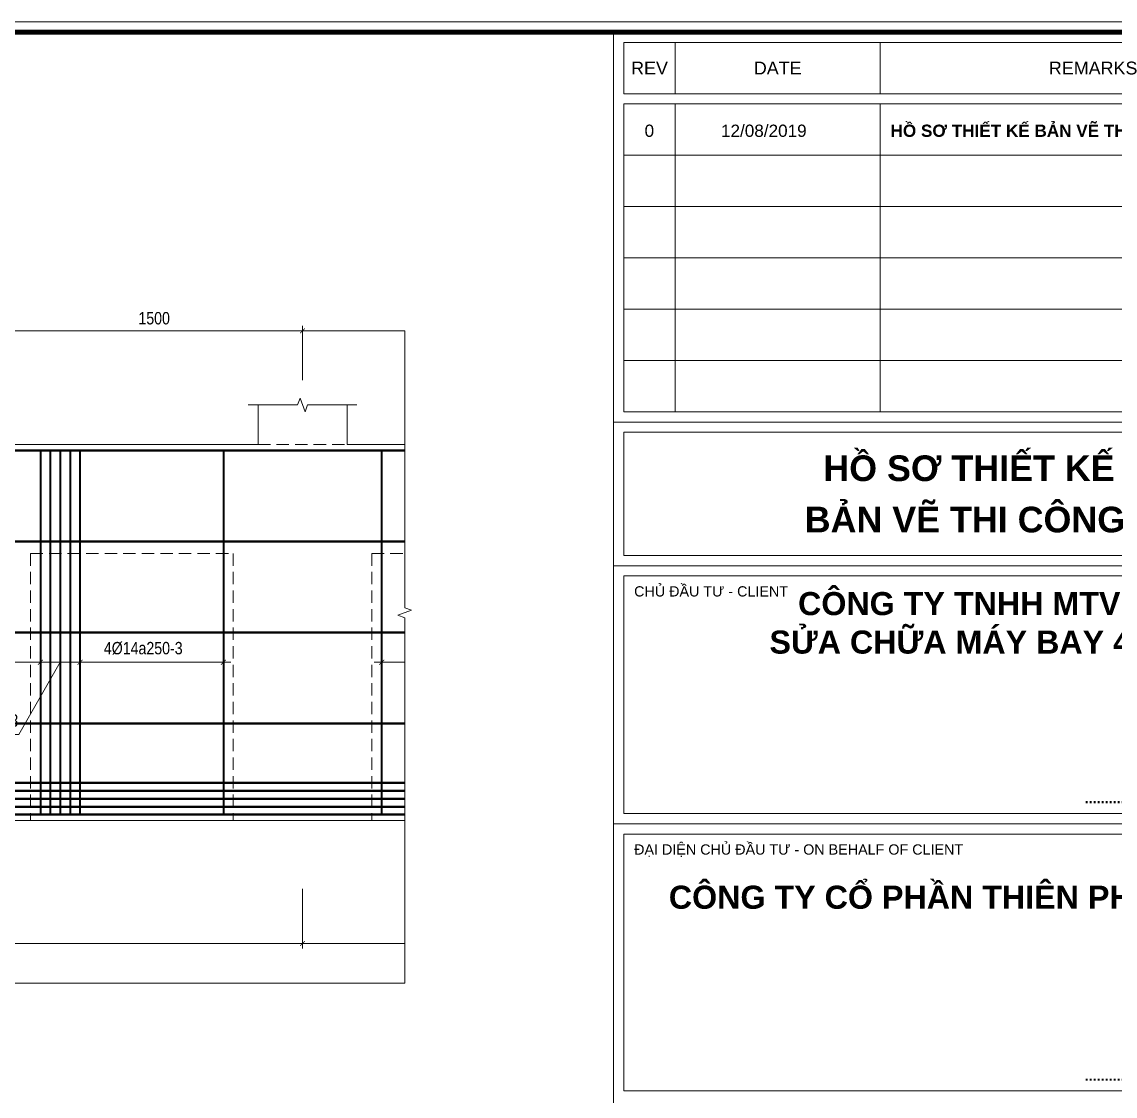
# Model space of a CAD drawing. Header units: millimetres. Extents: x 3014920 to 3563667, y -1638653 to -1356471.
# Drawn here: x 3098826 to 3104352, y -1591744 to -1586316 of the extents above; entities that cross this region are included whole.
import ezdxf
from ezdxf.enums import TextEntityAlignment as Align
from ezdxf.xclip import XClip

# ---------------------------------------------------------------- set-up
doc = ezdxf.new("R2010")
doc.units = ezdxf.units.MM
doc.header["$MEASUREMENT"] = 0
doc.header["$XCLIPFRAME"] = 0
doc.header["$PDMODE"] = 2
doc.linetypes.add('HIDDEN', pattern=[0.375, 0.25, -0.125])
doc.layers.get('0').update_dxf_attribs({"lineweight": 9})
doc.layers.get('Defpoints').update_dxf_attribs({"color": 10, "lineweight": 0})
for name, color, linetype, lineweight in [('CDAI', 21, 'Continuous', 40), ('CTHEP', 50, 'Continuous', 50), ('DBAO', 90, 'Continuous', 13), ('DGIONG', 130, 'Continuous', 13), ('KTH', 154, 'Continuous', 9), ('Net khuat', 8, 'HIDDEN', 13)]:
    doc.layers.add(name, color=color, linetype=linetype, lineweight=lineweight)
doc.layers.add('CHG_XX_Khung ten$0$TKTC', color=1, linetype='Continuous')
doc.styles.add('CHG_XX_Khung ten$0$A1 BORDER$0$ARIAL', font='arial.ttf')
doc.styles.add('CHG_XX_Khung ten$0$A1 BORDER$0$Title Block DD$0$ARIAL', font='arial.ttf')
doc.styles.add('CHG_XX_Khung ten$0$A1 BORDER$0$Title Block DD$0$Arial - Bold', font='arialbd.ttf', dxfattribs={"height": 2.5})
doc.styles.add('CHG_XX_Khung ten$0$arial', font='arial.ttf')
doc.styles.add('CHG_XX_Khung ten$0$Arial - Bold', font='arialbd.ttf')
doc.styles.add('CHG_XX_Khung ten$0$ArialB', font='arialbd.ttf')
doc.styles.add('TTP-HelCon', font='VHELVCN_0.TTF')
doc.dimstyles.new('TTP-25', dxfattribs={"dimscale": 25, "dimtxt": 2.5, "dimasz": 1, "dimexe": 1, "dimexo": 1, "dimgap": 0.09, "dimtad": 0, "dimdec": 4, "dimrnd": 1, "dimzin": 9, "dimdsep": 46, "dimtxsty": 'TTP-HelCon', "dimblk": 'ARCHTICK', "dimcen": 0.09, "dimdle": 1.5, "dimclrd": 256, "dimclre": 256, "dimclrt": 7, "dimadec": 0, "dimazin": 0, "dimtfac": 1, "dimtdec": 4, "dimtmove": 0, "dimatfit": 3, "dimldrblk": 'ARCHTICK', "dimfxl": 1, "dimtvp": 1, "dimtolj": 1, "dimtzin": 0, "dimarcsym": 0})

# ---------------------------------------------------------------- blocks, each defined once
blk = doc.blocks.new('_ArchTick')
at = {"color": 0, "linetype": 'ByBlock', "const_width": 0.15}
blk.add_lwpolyline([(-0.5, -0.5), (0.5, 0.5)], dxfattribs=at)
blk = doc.blocks.new('*D2516')
at = {"layer": 'Defpoints', "color": 0, "transparency": 16777216}
for p in [(0, -124.5), (9500, -124.5), (0, -625.5)]:
    blk.add_point(p, dxfattribs=at)
at = {"layer": 'KTH', "lineweight": -2, "transparency": 16777216}
for p, q in [((0, -149.5), (0, -650.5)), ((9500, -149.5), (9500, -650.5)), ((9537.5, -625.5), (-37.5, -625.5))]:
    blk.add_line(p, q, dxfattribs=at)
at = {"layer": 'KTH', "lineweight": -2, "transparency": 16777216, "xscale": 25, "yscale": 25, "zscale": 25, "rotation": 180}
blk.add_blockref('_ArchTick', (0, -625.5), dxfattribs=at)
at = {"layer": 'KTH', "lineweight": -2, "transparency": 16777216, "xscale": 25, "yscale": 25, "zscale": 25}
blk.add_blockref('_ArchTick', (9500, -625.5), dxfattribs=at)
at = {"layer": 'KTH', "color": 7, "transparency": 16777216, "insert": (4750, -561.6), "char_height": 62.5, "attachment_point": 5, "style": 'TTP-HelCon'}
blk.add_mtext('\\A1;9500', dxfattribs=at)
blk = doc.blocks.new('*D2509')
at = {"layer": 'Defpoints', "color": 0, "transparency": 16777216}
for p in [(7600, 1493.1), (6875, 1468.1), (6875, 995.9)]:
    blk.add_point(p, dxfattribs=at)
at = {"layer": 'KTH', "lineweight": -2, "transparency": 16777216}
for p, q in [((6875, 1443.1), (6875, 970.9)), ((7600, 1468.1), (7600, 970.9)), ((7637.5, 995.9), (6837.5, 995.9))]:
    blk.add_line(p, q, dxfattribs=at)
at = {"layer": 'KTH', "lineweight": -2, "transparency": 16777216, "xscale": 25, "yscale": 25, "zscale": 25, "rotation": 180}
blk.add_blockref('_ArchTick', (6875, 995.9), dxfattribs=at)
at = {"layer": 'KTH', "lineweight": -2, "transparency": 16777216, "xscale": 25, "yscale": 25, "zscale": 25}
blk.add_blockref('_ArchTick', (7600, 995.9), dxfattribs=at)
at = {"layer": 'KTH', "color": 7, "transparency": 16777216, "insert": (7194.8, 1065.9), "char_height": 62.5, "attachment_point": 5, "style": 'TTP-HelCon'}
blk.add_mtext('\\A1;4Þ14a250-3', dxfattribs=at)
blk = doc.blocks.new('*D2510')
at = {"layer": 'Defpoints', "color": 0, "transparency": 16777216}
for p in [(8000, 2670), (6500, 2395.9), (8000, 2395.9)]:
    blk.add_point(p, dxfattribs=at)
at = {"layer": 'KTH', "lineweight": -2, "transparency": 16777216}
for p, q in [((6462.5, 2670), (8037.5, 2670)), ((6500, 2420.9), (6500, 2695)), ((8000, 2420.9), (8000, 2695))]:
    blk.add_line(p, q, dxfattribs=at)
at = {"layer": 'KTH', "lineweight": -2, "transparency": 16777216, "xscale": 25, "yscale": 25, "zscale": 25, "rotation": 180}
blk.add_blockref('_ArchTick', (6500, 2670), dxfattribs=at)
at = {"layer": 'KTH', "lineweight": -2, "transparency": 16777216, "xscale": 25, "yscale": 25, "zscale": 25}
blk.add_blockref('_ArchTick', (8000, 2670), dxfattribs=at)
at = {"layer": 'KTH', "color": 7, "transparency": 16777216, "insert": (7250, 2733.8), "char_height": 62.5, "attachment_point": 5, "style": 'TTP-HelCon'}
blk.add_mtext('\\A1;1500', dxfattribs=at)
blk = doc.blocks.new('*D2491')
at = {"layer": 'Defpoints', "color": 0, "transparency": 16777216}
for p in [(6675, 1493.1), (6875, 1493.1), (6675, 995.9)]:
    blk.add_point(p, dxfattribs=at)
at = {"layer": 'KTH', "lineweight": -2, "transparency": 16777216}
for p, q in [((6675, 1468.1), (6675, 970.9)), ((6875, 1468.1), (6875, 970.9)), ((6775, 995.9), (6566.4, 630.2)), ((6912.5, 995.9), (6637.5, 995.9)), ((6566.4, 630.2), (6241.6, 630.2))]:
    blk.add_line(p, q, dxfattribs=at)
at = {"layer": 'KTH', "lineweight": -2, "transparency": 16777216, "xscale": 25, "yscale": 25, "zscale": 25, "rotation": 180}
blk.add_blockref('_ArchTick', (6675, 995.9), dxfattribs=at)
at = {"layer": 'KTH', "lineweight": -2, "transparency": 16777216, "xscale": 25, "yscale": 25, "zscale": 25}
blk.add_blockref('_ArchTick', (6875, 995.9), dxfattribs=at)
at = {"layer": 'KTH', "color": 7, "transparency": 16777216, "insert": (6404, 700.1), "char_height": 62.5, "attachment_point": 5, "style": 'TTP-HelCon'}
blk.add_mtext('\\A1;Þ14a50-3', dxfattribs=at)
blk = doc.blocks.new('*D2492')
at = {"layer": 'Defpoints', "color": 0, "transparency": 16777216}
for p in [(4600, -124.5), (8000, -124.5), (8000, -425.5)]:
    blk.add_point(p, dxfattribs=at)
at = {"layer": 'KTH', "lineweight": -2, "transparency": 16777216}
for p, q in [((4600, -149.5), (4600, -450.5)), ((8000, -149.5), (8000, -450.5)), ((4562.5, -425.5), (8037.5, -425.5))]:
    blk.add_line(p, q, dxfattribs=at)
at = {"layer": 'KTH', "lineweight": -2, "transparency": 16777216, "xscale": 25, "yscale": 25, "zscale": 25, "rotation": 180}
blk.add_blockref('_ArchTick', (4600, -425.5), dxfattribs=at)
at = {"layer": 'KTH', "lineweight": -2, "transparency": 16777216, "xscale": 25, "yscale": 25, "zscale": 25}
blk.add_blockref('_ArchTick', (8000, -425.5), dxfattribs=at)
at = {"layer": 'KTH', "color": 7, "transparency": 16777216, "insert": (6300, -361.7), "char_height": 62.5, "attachment_point": 5, "style": 'TTP-HelCon'}
blk.add_mtext('\\A1;3400', dxfattribs=at)
blk = doc.blocks.new('*D2496')
at = {"layer": 'Defpoints', "color": 0, "transparency": 16777216}
for p in [(8400, 1493.1), (9075, 1493.1), (9075, 995.9)]:
    blk.add_point(p, dxfattribs=at)
at = {"layer": 'KTH', "lineweight": -2, "transparency": 16777216}
for p, q in [((8400, 1468.1), (8400, 970.9)), ((9075, 1468.1), (9075, 970.9)), ((8362.5, 995.9), (9112.5, 995.9))]:
    blk.add_line(p, q, dxfattribs=at)
at = {"layer": 'KTH', "lineweight": -2, "transparency": 16777216, "xscale": 25, "yscale": 25, "zscale": 25, "rotation": 180}
blk.add_blockref('_ArchTick', (8400, 995.9), dxfattribs=at)
at = {"layer": 'KTH', "lineweight": -2, "transparency": 16777216, "xscale": 25, "yscale": 25, "zscale": 25}
blk.add_blockref('_ArchTick', (9075, 995.9), dxfattribs=at)
at = {"layer": 'KTH', "color": 7, "transparency": 16777216, "insert": (8737.5, 1065.9), "char_height": 62.5, "attachment_point": 5, "style": 'TTP-HelCon'}
blk.add_mtext('\\A1;4Þ14a250-3', dxfattribs=at)
blk = doc.blocks.new('*D2497')
at = {"layer": 'Defpoints', "color": 0, "transparency": 16777216}
for p in [(9550, 2670), (8000, 2395.9), (9550, 2395.9)]:
    blk.add_point(p, dxfattribs=at)
at = {"layer": 'KTH', "lineweight": -2, "transparency": 16777216}
for p, q in [((7962.5, 2670), (9587.5, 2670)), ((8000, 2420.9), (8000, 2695)), ((9550, 2420.9), (9550, 2695))]:
    blk.add_line(p, q, dxfattribs=at)
at = {"layer": 'KTH', "lineweight": -2, "transparency": 16777216, "xscale": 25, "yscale": 25, "zscale": 25, "rotation": 180}
blk.add_blockref('_ArchTick', (8000, 2670), dxfattribs=at)
at = {"layer": 'KTH', "lineweight": -2, "transparency": 16777216, "xscale": 25, "yscale": 25, "zscale": 25}
blk.add_blockref('_ArchTick', (9550, 2670), dxfattribs=at)
at = {"layer": 'KTH', "color": 7, "transparency": 16777216, "insert": (8775, 2733.8), "char_height": 62.5, "attachment_point": 5, "style": 'TTP-HelCon'}
blk.add_mtext('\\A1;1550', dxfattribs=at)
blk = doc.blocks.new('*D2526')
at = {"layer": 'Defpoints', "color": 0, "transparency": 16777216}
for p in [(8000, -124.5), (9500, -124.5), (8000, -425.5)]:
    blk.add_point(p, dxfattribs=at)
at = {"layer": 'KTH', "lineweight": -2, "transparency": 16777216}
for p, q in [((8000, -149.5), (8000, -450.5)), ((9500, -149.5), (9500, -450.5)), ((9537.5, -425.5), (7962.5, -425.5))]:
    blk.add_line(p, q, dxfattribs=at)
at = {"layer": 'KTH', "lineweight": -2, "transparency": 16777216, "xscale": 25, "yscale": 25, "zscale": 25, "rotation": 180}
blk.add_blockref('_ArchTick', (8000, -425.5), dxfattribs=at)
at = {"layer": 'KTH', "lineweight": -2, "transparency": 16777216, "xscale": 25, "yscale": 25, "zscale": 25}
blk.add_blockref('_ArchTick', (9500, -425.5), dxfattribs=at)
at = {"layer": 'KTH', "color": 7, "transparency": 16777216, "insert": (8750, -361.7), "char_height": 62.5, "attachment_point": 5, "style": 'TTP-HelCon'}
blk.add_mtext('\\A1;1500', dxfattribs=at)
blk = doc.blocks.new('*D2528')
at = {"layer": 'Defpoints', "color": 0, "transparency": 16777216}
for p in [(6675, 1493.1), (5875, 1468.1), (5875, 995.9)]:
    blk.add_point(p, dxfattribs=at)
at = {"layer": 'KTH', "lineweight": -2, "transparency": 16777216}
for p, q in [((5875, 1443.1), (5875, 970.9)), ((6675, 1468.1), (6675, 970.9)), ((6712.5, 995.9), (5837.5, 995.9))]:
    blk.add_line(p, q, dxfattribs=at)
at = {"layer": 'KTH', "lineweight": -2, "transparency": 16777216, "xscale": 25, "yscale": 25, "zscale": 25, "rotation": 180}
blk.add_blockref('_ArchTick', (5875, 995.9), dxfattribs=at)
at = {"layer": 'KTH', "lineweight": -2, "transparency": 16777216, "xscale": 25, "yscale": 25, "zscale": 25}
blk.add_blockref('_ArchTick', (6675, 995.9), dxfattribs=at)
at = {"layer": 'KTH', "color": 7, "transparency": 16777216, "insert": (6194.8, 1065.9), "char_height": 62.5, "attachment_point": 5, "style": 'TTP-HelCon'}
blk.add_mtext('\\A1;4Þ14a250-3', dxfattribs=at)
blk = doc.blocks.new('2X-6')
at = {"layer": 'CTHEP'}
blk.add_line((62408.63368, 325.00001), (-295.8093, 325), dxfattribs=at)
for points in [[(-320.00014, 595.00141), (-320.00014, 795), (62463.59072, 795)], [(-320.00014, -145), (62469.99431, -144.99999), (62469.99431, -144.99999)]]:
    blk.add_lwpolyline(points, dxfattribs=at)
at = {"layer": 'DBAO', "linetype": 'Continuous'}
blk.add_line((11000.00181, 825), (15750.00181, 825), dxfattribs=at)
at = {"layer": 'DBAO', "linetype": 'Continuous', "flags": 128}
blk.add_lwpolyline([(-350.00014, 1025), (-350.00014, -175), (15625.00189, -175)], dxfattribs=at)
at = {"layer": 'Net khuat', "ltscale": 250}
blk.add_line((11850.00338, 275), (15625.00189, 275), dxfattribs=at)
blk = doc.blocks.new('CHG_XX_Khung ten')
for p, q in [((687, 577), (687, 17)), ((687, 501), (824, 501)), ((687, 473), (824, 473)), ((687, 422.69), (824, 422.69))]:
    blk.add_line(p, q)
at = {"linetype": 'Continuous'}
for p, q in [((699, 575), (699, 565)), ((739, 575), (739, 565)), ((699, 563), (699, 503)), ((739, 563), (739, 503))]:
    blk.add_line(p, q, dxfattribs=at)
blk.add_lwpolyline([(15, 579), (826, 579), (826, 15), (15, 15)], close=True)
at = {"color": 4, "linetype": 'Continuous', "const_width": 1}
blk.add_lwpolyline([(17, 577), (824, 577), (824, 17), (17, 17)], close=True, dxfattribs=at)
at = {"linetype": 'Continuous'}
for points in [[(822, 565), (689, 565), (689, 575), (822, 575)], [(822, 553), (689, 553), (689, 563), (822, 563)], [(822, 543), (689, 543), (689, 553), (822, 553)], [(822, 533), (689, 533), (689, 543), (822, 543)], [(822, 523), (689, 523), (689, 533), (822, 533)], [(822, 513), (689, 513), (689, 523), (822, 523)], [(822, 503), (689, 503), (689, 513), (822, 513)], [(689, 499), (822, 499), (822, 475), (689, 475)]]:
    blk.add_lwpolyline(points, close=True, dxfattribs=at)
for s, height, style, p in [('REV', 2.5, 'CHG_XX_Khung ten$0$A1 BORDER$0$ARIAL', (694, 570)), ('DATE', 2.5, 'CHG_XX_Khung ten$0$A1 BORDER$0$ARIAL', (719, 570)), ('REMARKS', 2.5, 'CHG_XX_Khung ten$0$A1 BORDER$0$ARIAL', (780.5, 570)), ('0', 2.39, 'CHG_XX_Khung ten$0$arial', (693.97, 557.78)), ('12/08/2019', 2.389, 'CHG_XX_Khung ten$0$arial', (716.29, 557.78))]:
    blk.add_text(s, height=height, dxfattribs=dict(style=style)).set_placement(p, align=Align.MIDDLE_CENTER)
for s, height, style, p in [('HỒ SƠ THIẾT KẾ BẢN VẼ THI CÔNG', 2.3887, 'CHG_XX_Khung ten$0$ArialB', (741, 557.78)), ('CHỦ ĐẦU TƯ - CLIENT', 2, 'CHG_XX_Khung ten$0$A1 BORDER$0$Title Block DD$0$ARIAL', (691, 468)), ('ĐẠI DIỆN CHỦ ĐẦU TƯ - ON BEHALF OF CLIENT ', 2, 'CHG_XX_Khung ten$0$A1 BORDER$0$Title Block DD$0$ARIAL', (691, 417.69))]:
    blk.add_text(s, height=height, dxfattribs=dict(style=style)).set_placement(p, align=Align.MIDDLE_LEFT)
at = {"style": 'CHG_XX_Khung ten$0$A1 BORDER$0$Title Block DD$0$Arial - Bold'}
for p in [(820, 427.69), (820, 373.62)]:
    blk.add_text('.....................................................', height=2, dxfattribs=at).set_placement(p, align=Align.MIDDLE_RIGHT)
at = {"layer": 'CHG_XX_Khung ten$0$TKTC', "style": 'CHG_XX_Khung ten$0$Arial - Bold'}
for s, p in [('HỒ SƠ THIẾT KẾ', (756.29, 492)), ('BẢN VẼ THI CÔNG', (755.5, 482))]:
    blk.add_text(s, height=5, dxfattribs=at).set_placement(p, align=Align.MIDDLE_CENTER)
at = {"ltscale": 10, "char_height": 4.5, "attachment_point": 2, "style": 'CHG_XX_Khung ten$0$A1 BORDER$0$Title Block DD$0$Arial - Bold', "bg_fill": 2}
for s, insert, width in [('CÔNG TY TNHH MTV\\PSỬA CHỮA MÁY BAY 41', (754.39, 467.87), 83.001), ('CÔNG TY CỔ PHẦN THIÊN PHÚC ĐIỀN', (755.91, 410.64), 121.2929)]:
    blk.add_mtext(s, dxfattribs=dict(at, insert=insert, width=width))
at = {"linetype": 'Continuous'}
for points in [[(689, 471), (822, 471), (822, 424.69), (689, 424.69)], [(689, 420.69), (822, 420.69), (822, 370.62), (689, 370.62)]]:
    blk.add_lwpolyline(points, close=True, dxfattribs=at)
blk = doc.blocks.new('2X-5')
at = {"layer": 'CDAI'}
for points in [[(6675.00001, 2065.94563), (6675.00001, 225.94563)], [(6725.00001, 2065.94563), (6725.00001, 225.94563)], [(6775.00001, 2065.94563), (6775.00001, 225.94563)], [(6825.00001, 2065.94563), (6825.00001, 225.94563)], [(6875.00001, 2065.94563), (6875.00001, 225.94563)], [(7600.00001, 2065.94563), (7600.00001, 225.94563)], [(8400.00001, 2065.94563), (8400.00001, 225.94563)]]:
    blk.add_lwpolyline(points, dxfattribs=at)
at = {"layer": 'CTHEP'}
for p, q in [((23166.24997, 1605.94564), (-6549.3098, 1605.94563)), ((23166.59054, 1145.94564), (-6551.10276, 1145.94563)), ((23166.59054, 685.94564), (-6551.10276, 685.94563))]:
    blk.add_line(p, q, dxfattribs=at)
for points in [[(-6618.1943, 2065.94563), (23263.03284, 2065.94563)], [(-6625.45988, 225.94563), (23270, 225.94564), (23270, 925.94564)], [(4600.00001, 385.94563), (11450.00001, 385.94563)], [(4600.00001, 345.94563), (11450.00001, 345.94563)], [(4600.00001, 305.94563), (11450.00001, 305.94563)], [(4600.00001, 265.94563), (11450.00001, 265.94563)]]:
    blk.add_lwpolyline(points, dxfattribs=at)
at = {"layer": 'DBAO', "linetype": 'Continuous'}
for p, q in [((7775.0075, 2295.94563), (7775.0075, 2095.94563)), ((8225, 2295.94563), (8225, 2095.94563)), ((8225, 2095.94563), (15550.0075, 2095.94563))]:
    blk.add_line(p, q, dxfattribs=at)
at = {"layer": 'DBAO', "linetype": 'Continuous', "flags": 128}
for points in [[(-6499.9997, 2095.94563), (-6650.00163, 2095.94563), (-6650.00163, 195.94563), (23300, 195.94563), (23300, 2095.94563)], [(7775.0075, 2095.94563), (450, 2095.94563)]]:
    blk.add_lwpolyline(points, dxfattribs=at)
at = {"layer": 'DGIONG', "linetype": 'Continuous', "flags": 128}
blk.add_lwpolyline([(8275, 2295.94563), (8024.99625, 2295.94563), (8012.49625, 2261.60216), (7987.49625, 2330.2891), (7974.99625, 2295.94563), (7724.9925, 2295.94563)], dxfattribs=at)
at = {"layer": 'Net khuat', "ltscale": 250}
for p, q in [((7775.0075, 2095.94563), (8225, 2095.94563)), ((8224.9925, 2095.94563), (8225, 2095.94563)), ((6625.00001, 1545.94563), (7650.00001, 1545.94563)), ((6625.00001, 1545.94563), (6625.00001, 195.94563)), ((7650.00001, 1545.94563), (7650.00001, 195.94563)), ((8350.00001, 1545.94563), (9325.00001, 1545.94563)), ((8350.00001, 1545.94563), (8350.00001, 195.94563))]:
    blk.add_line(p, q, dxfattribs=at)
at = {"layer": 'KTH'}
for base, p1, p2, picture, middle in [((8000.00375, 2669.95024), (6500.00001, 2395.94563), (8000.00375, 2395.94563), '*D2510', (7250.00188, 2733.78357)), ((9550.00001, 2669.95024), (8000.00375, 2395.94563), (9550.00001, 2395.94563), '*D2497', (8775.00188, 2733.78357)), ((8000.0037506511, -425.5221305962), (9500, -124.4778694096), (8000.0037506511, -124.4778694054), '*D2526', (8750.0018753256, -361.6887972629))]:
    dim = blk.add_linear_dim(base=base, p1=p1, p2=p2, angle=180, dimstyle='TTP-25', override={"dimtmove": 1}, dxfattribs=at)
    dim.commit()
    dim.dimension.update_dxf_attribs({"geometry": picture, "text_midpoint": middle})
for base, p1, p2, text, picture, middle in [((5875.00001, 995.94563), (6675.00001, 1493.0823), (5875.00001, 1468.0823), '4Þ14a250-3', '*D2528', (6194.79926, 995.94563)), ((6675.00001, 995.94563), (6875.00001, 1493.0823), (6675.00001, 1493.0823), 'Þ14a50-3', '*D2491', (6564.16312, 630.21863)), ((6875.00001, 995.94563), (7600.00001, 1493.0823), (6875.00001, 1468.0823), '4Þ14a250-3', '*D2509', (7194.79926, 995.94563))]:
    dim = blk.add_linear_dim(base=base, p1=p1, p2=p2, angle=180, text=text, dimstyle='TTP-25', override={"dimtmove": 1}, dxfattribs=at)
    dim.commit()
    dim.dimension.update_dxf_attribs({"geometry": picture, "text_midpoint": middle, "dimtype": 160})
dim = blk.add_linear_dim(base=(9075.00001, 995.94563), p1=(8400.00001, 1493.0823), p2=(9075.00001, 1493.0823), text='4Þ14a250-3', dimstyle='TTP-25', override={"dimtmove": 1}, dxfattribs=at)
dim.commit()
dim.dimension.update_dxf_attribs({"geometry": '*D2496', "text_midpoint": (8737.50001, 1065.8623)})
for base, p1, p2, picture, middle in [((0, -625.47787), (9500, -124.47787), (0, -124.47787), '*D2516', (4750, -561.64454)), ((8000.00375, -425.52213), (4600.00001, -124.47787), (8000.00375, -124.47787), '*D2492', (6300.00188, -361.6888))]:
    dim = blk.add_linear_dim(base=base, p1=p1, p2=p2, dimstyle='TTP-25', override={"dimtmove": 1}, dxfattribs=at)
    dim.commit()
    dim.dimension.update_dxf_attribs({"geometry": picture, "text_midpoint": middle})

msp = doc.modelspace()

# ---------------------------------------------------------------- linework, layer by layer
at = {"layer": 'DGIONG', "linetype": 'Continuous', "elevation": 0, "flags": 128}
msp.add_lwpolyline([(3100761.28275, -1591173.05884), (3100761.28297, -1589326.63534), (3100726.9395, -1589314.13534), (3100795.62644, -1589289.13534), (3100761.28297, -1589276.63534), (3100761.28275, -1587877.63073)], dxfattribs=at)

# ---------------------------------------------------------------- block references
at = {"layer": 'DBAO'}
ref = msp.add_blockref('2X-5', (3092244.71164, -1590547.58097), dxfattribs=at)
XClip(ref).set_block_clipping_path([(-7792.7835066742, -1510.5760059461), (8516.570998658, 2857.4715487161)])
ref = msp.add_blockref('2X-6', (3090959.57058, -1591182.20371), dxfattribs=at)
XClip(ref).set_block_clipping_path([(15457.1181627339, -1550.1848006914), (32660.3576309553, 2419.7536452064)])

# ---------------------------------------------------------------- next in the draw order: block references
at = {"color": 5, "xscale": 25.92478421704392, "yscale": 25.92478421704392, "zscale": 25.92478421704392}
msp.add_blockref('CHG_XX_Khung ten', (3084006.85793, -1601326.46106), dxfattribs=at)

doc.saveas('drawing.dxf')
